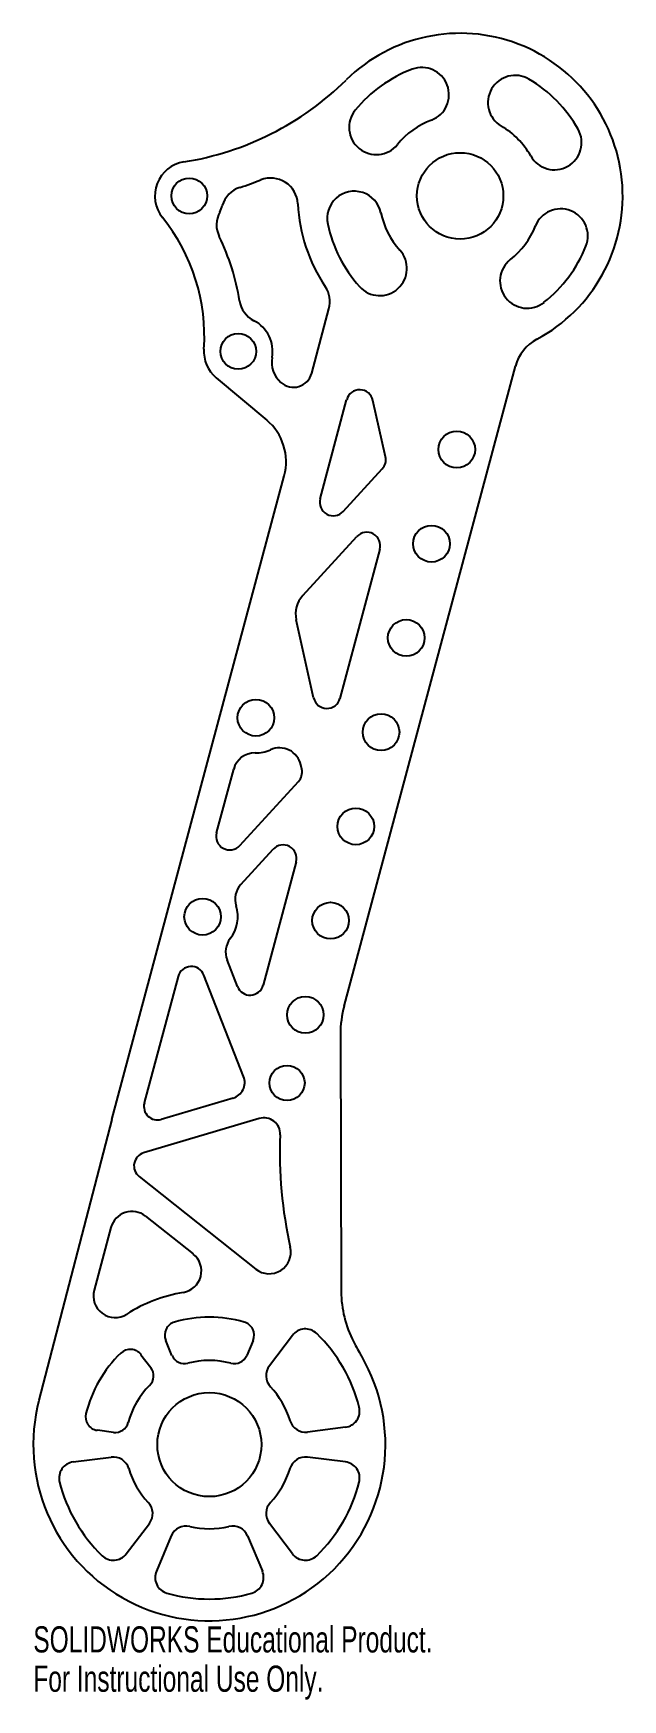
# Model space of a CAD drawing. Header units: millimetres. Extents: x -32 to 76, y -47 to 260.
import ezdxf

# ---------------------------------------------------------------- set-up
doc = ezdxf.new("R2010")
doc.units = ezdxf.units.MM
doc.styles.add('SLDTEXTSTYLE0', font='TXT', dxfattribs={"width": 0.7})

msp = doc.modelspace()

# ---------------------------------------------------------------- linework, layer by layer
at = {"color": 7, "linetype": 'Continuous', "lineweight": 25}
for p, q in [((18.89, 197.69), (22.08, 209.57)), ((1.25, 196.85), (10.59, 189.02)), ((24.88, 80.92), (56.51, 198.97)), ((20.45, 174.53), (25.34, 192.77)), ((32.51, 182.27), (30.2, 192.67)), ((-18, 60), (13.82, 178.77)), ((24.71, 172.19), (31.91, 180.04)), ((17.24, 156.65), (27.21, 167.53)), ((31.47, 165.19), (24.1, 137.68)), ((19.25, 137.78), (16.04, 152.19)), ((1.34, 112.87), (4.5, 124.64)), ((17.05, 124.6), (16.87, 125.43)), ((5.6, 110.53), (16.46, 122.37)), ((5.79, 103.35), (11.76, 109.85)), ((16.02, 107.52), (9.93, 84.78)), ((5.18, 84.52), (3.26, 89.43)), ((-5.76, 86.37), (-12.01, 63.04)), ((6.32, 67.92), (-1.01, 86.64)), ((24.19, 75.69), (24.33, 28.25)), ((4.38, 63.95), (-8.88, 60)), ((-18, 60), (-31.46, 8.17)), ((9.21, 60.17), (-12.13, 53.82)), ((-12.97, 49.46), (8.55, 32.39)), ((-18.16, 40.07), (-21.27, 28.48)), ((-11.82, 42.16), (-2.99, 35.17)), ((-6.9, 16.46), (-8.06, 19.23)), ((8.06, 19.23), (6.9, 16.46)), ((15.33, 20.15), (11.07, 14.55)), ((-12.63, 16.59), (-10.81, 14.21)), ((25.12, 3.2), (18.13, 2.31)), ((-17.71, 2.26), (-20.68, 2.64)), ((-25.12, -3.2), (-18.13, -2.31)), ((25.12, -3.2), (18.13, -2.31)), ((-15.33, -20.15), (-11.07, -14.55)), ((15.33, -20.15), (11.07, -14.55)), ((-7.06, -16.86), (-9.79, -23.36)), ((7.06, -16.86), (9.79, -23.36))]:
    msp.add_line(p, q, dxfattribs=at)
for centre, radius in [((46.29, 230.4), 7.97), ((-3.71, 230.4), 3.3), ((5.33, 201.72), 3.3), ((45.66, 183.61), 3.38), ((41, 166.22), 3.38), ((36.34, 148.84), 3.38), ((8.59, 134.11), 3.38), ((31.69, 131.45), 3.38), ((27.03, 114.06), 3.38), ((-1.25, 97.4), 3.38), ((22.37, 96.68), 3.38), ((17.71, 79.29), 3.38), ((14.34, 66.73), 3.25), ((0, 0), 9.6)]:
    msp.add_circle(centre, radius, dxfattribs=at)
for centre, radius, start, end in [((46.29, 230.4), 30, 298.1736, 134.5326), ((46.29, 230.4), 25, 110.75, 140.75), ((39.21, 249.08), 5.02, 290.75, 110.75), ((56.43, 247.61), 5.02, 59.5, 239.5), ((-13.32, 290.99), 55, 279.0137, 314.5326), ((46.29, 230.4), 25, 29.5, 59.5), ((30.82, 243.04), 5.02, 140.75, 320.75), ((46.29, 230.4), 14.97, 110.75, 140.75), ((46.29, 230.4), 14.97, 29.5, 59.5), ((63.69, 240.24), 5.02, 209.5, 29.5), ((-3.71, 230.4), 6.35, 99.0137, 218.8221), ((11.33, 228.69), 5, 2.7955, 111.59), ((7.18, 227.2), 5, 107.8195, 163.6592), ((-13.32, 290.99), 62, 287.8195, 291.59), ((26.75, 226.24), 5.02, 12, 192), ((-3.71, 230.4), 6.35, 332.0608, 343.6592), ((46.29, 230.4), 30, 182.7955, 213.9177), ((64.85, 222.99), 5.02, 338.25, 158.25), ((-35.92, 204.47), 35, 356.1779, 38.8221), ((6.32, 225.08), 5, 152.0608, 206.0016), ((46.29, 230.4), 25, 192, 222), ((46.29, 230.4), 14.97, 192, 222), ((46.29, 230.4), 14.97, 308.25, 338.25), ((-35.92, 204.47), 42, 8.9984, 26.0016), ((31.44, 217.02), 5.02, 222, 42), ((58.66, 214.7), 5.02, 128.25, 308.25), ((46.29, 230.4), 25, 308.25, 338.25), ((17.25, 210.87), 5, 345, 33.9177), ((10.5, 211.82), 5, 188.9984, 242.9392), ((5.33, 201.72), 6.35, 349.8544, 62.9392), ((64.23, 196.9), 8, 118.1736, 165), ((5.33, 201.72), 6.35, 176.1779, 230), ((16.51, 199.72), 5, 169.8544, 228.474), ((15.51, 198.59), 3.5, 228.474, 345), ((27.76, 192.13), 2.5, 12.5311, 165), ((4.16, 181.36), 10, 345, 50), ((30.07, 181.73), 2.5, 317.4689, 12.5311), ((22.87, 173.88), 2.5, 165, 317.4689), ((29.06, 165.84), 2.5, 345, 137.4689), ((20.92, 153.27), 5, 137.4689, 192.5311), ((21.69, 138.33), 2.5, 192.5311, 345), ((8.36, 123.61), 4, 88.7741, 165), ((8.59, 134.11), 6.5, 268.7741, 294.6425), ((12.96, 124.56), 4, 12.5311, 114.6425), ((14.61, 124.06), 2.5, 317.4689, 12.5311), ((3.76, 112.22), 2.5, 165, 317.4689), ((13.6, 108.16), 2.5, 345, 137.4689), ((8.74, 100.64), 4, 137.4689, 197.9726), ((-1.25, 97.4), 6.5, 321.6561, 17.9726), ((6.99, 90.89), 4, 141.6561, 201.3881), ((-3.34, 85.73), 2.5, 21.3881, 165), ((7.51, 85.43), 2.5, 201.3881, 345), ((44.19, 75.75), 20, 165, 180.1602), ((3.52, 66.82), 3, 286.5828, 21.3881), ((-9.59, 62.4), 2.5, 165, 286.5828), ((10.07, 57.3), 3, 357.6679, 106.5828), ((93, 53.92), 80, 177.6679, 192.6476), ((-11.42, 51.42), 2.5, 106.5828, 231.5828), ((-14.3, 39.03), 4, 51.5828, 165), ((-5.48, 32.03), 4, 279.7068, 51.5828), ((11.04, 35.53), 4, 231.5828, 12.6476), ((-17.41, 27.45), 4, 165, 302.3809), ((0, 0), 28.5, 99.7068, 122.3809), ((44.33, 28.31), 20, 180.1602, 207.7534), ((-5.75, 20.2), 2.5, 105.8981, 202.7352), ((0, 0), 23.5, 74.1019, 105.8981), ((5.75, 20.2), 2.5, 337.2648, 74.1019), ((17.72, 18.34), 3, 45.9789, 142.7352), ((0, 0), 28.5, 14.0211, 45.9789), ((93, 53.92), 75, 207.7534, 210.104), ((0, 0), 32.5, 165.4459, 30.104), ((0, 0), 23.5, 134.1019, 165.8981), ((-14.61, 15.08), 2.5, 37.2648, 134.1019), ((-4.59, 17.43), 2.5, 202.7352, 284.7628), ((0, 0), 15.53, 75.2372, 104.7628), ((4.59, 17.43), 2.5, 255.2372, 337.2648), ((-12.8, 12.69), 2.5, 315.2372, 37.2648), ((13.46, 12.73), 3, 142.7352, 223.4155), ((0, 0), 15.53, 135.2372, 164.7628), ((0, 0), 15.53, 16.5845, 43.4155), ((24.74, 6.18), 3, 277.2648, 14.0211), ((-20.37, 5.12), 2.5, 165.8981, 262.7352), ((-17.39, 4.74), 2.5, 262.7352, 344.7628), ((17.75, 5.29), 3, 196.5845, 277.2648), ((-17.75, -5.29), 3, 16.5845, 97.2648), ((17.75, -5.29), 3, 82.7352, 163.4155), ((-24.74, -6.18), 3, 97.2648, 194.0211), ((0, 0), 15.53, 196.5845, 223.4155), ((0, 0), 15.53, 316.5845, 343.4155), ((24.74, -6.18), 3, 345.9789, 82.7352), ((0, 0), 28.5, 194.0211, 225.9789), ((0, 0), 28.5, 314.0211, 345.9789), ((-13.46, -12.73), 3, 322.7352, 43.4155), ((13.46, -12.73), 3, 136.5845, 217.2648), ((-4.3, -18.02), 3, 76.5845, 157.2648), ((0, 0), 15.53, 256.5845, 283.4155), ((4.3, -18.02), 3, 22.7352, 103.4155), ((-17.72, -18.34), 3, 225.9789, 322.7352), ((17.72, -18.34), 3, 217.2648, 314.0211), ((-7.02, -24.51), 3, 157.2648, 254.0211), ((7.02, -24.51), 3, 285.9789, 22.7352), ((0, 0), 28.5, 254.0211, 285.9789)]:
    msp.add_arc(centre, radius, start, end, dxfattribs=at)

# ---------------------------------------------------------------- texts
at = {"color": 7, "linetype": 'Continuous', "char_height": 4.8336, "attachment_point": 1, "style": 'SLDTEXTSTYLE0'}
for s, insert in [('SOLIDWORKS Educational Product.', (-32.5, -33.52)), ('For Instructional Use Only.', (-32.5, -40.77))]:
    msp.add_mtext(s, dxfattribs=dict(at, insert=insert))

doc.saveas('drawing.dxf')
